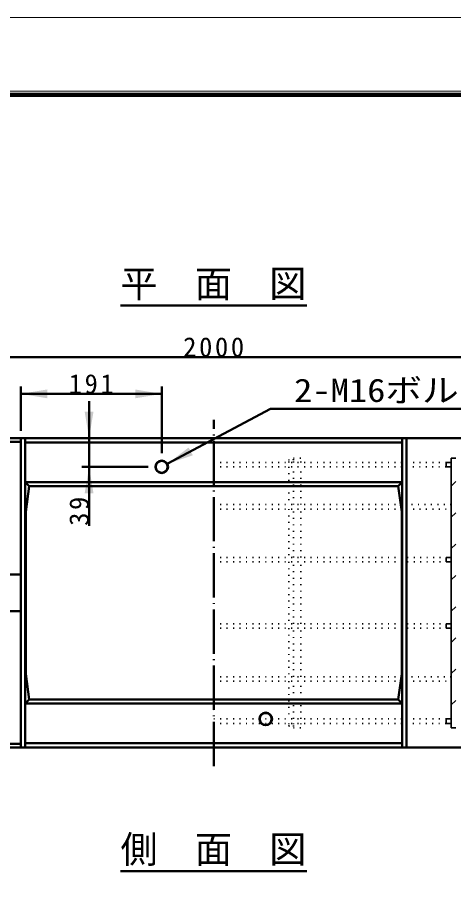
# Model space of a CAD drawing. Units: millimetres, scale not verified. Extents: x -2102 to 2102, y -1485 to 1485.
# Drawn here: x 549 to 1140, y 296 to 1485 of the extents above; entities that cross this region are included whole.
import ezdxf
from ezdxf.enums import TextEntityAlignment as Align

# ---------------------------------------------------------------- set-up
doc = ezdxf.new("R2010")
doc.units = ezdxf.units.MM
doc.header["$LTSCALE"] = 5
doc.linetypes.add('DOTTED', pattern=[1.75, 0.25, -1.5])
doc.linetypes.add('LONG_DASHED_DOTTED', pattern=[15.25, 12, -1.5, 0.25, -1.5])
doc.layers.add('0-0_V-nasSTD', color=7, linetype='Continuous', lineweight=35)
doc.layers.add('0-1_0', color=7, linetype='Continuous', lineweight=50)
doc.styles.add('ＭＳ ゴシック', font='')
doc.styles.get('ＭＳ ゴシック').set_extended_font_data('MS Gothic')

msp = doc.modelspace()

# ---------------------------------------------------------------- linework, layer by layer
at = {"layer": '0-0_V-nasSTD', "lineweight": 50}
msp.add_line((752.314, 879.351), (892.066, 953.889), dxfattribs=at)
at = {"layer": '0-0_V-nasSTD', "linetype": 'DOTTED'}
for p, q in [((815.314, 881.351), (1076.814, 881.351)), ((917.314, 881.351), (917.314, 884.351)), ((933.314, 887.351), (923.314, 887.351)), ((923.314, 884.351), (923.314, 887.351)), ((923.314, 881.351), (923.314, 884.351)), ((933.314, 881.351), (933.314, 887.351)), ((1076.814, 881.351), (1130.314, 881.351)), ((815.314, 875.351), (1076.814, 875.351)), ((917.314, 875.351), (917.314, 824.062)), ((923.314, 824.062), (923.314, 875.351)), ((933.314, 824.062), (933.314, 875.351)), ((1130.314, 875.351), (1076.814, 875.351)), ((815.314, 824.062), (1076.814, 824.062)), ((1137.314, 824.062), (1076.814, 824.062)), ((815.314, 818.062), (1076.814, 818.062)), ((917.314, 818.062), (917.314, 752.351)), ((923.314, 752.351), (923.314, 818.062)), ((933.314, 752.351), (933.314, 818.062)), ((1076.814, 818.062), (1137.314, 818.062)), ((815.314, 752.351), (1130.314, 752.351)), ((815.314, 746.351), (1130.314, 746.351)), ((917.314, 746.351), (917.314, 662.351)), ((923.314, 662.351), (923.314, 746.351)), ((933.314, 662.351), (933.314, 746.351)), ((815.314, 662.351), (1130.314, 662.351)), ((815.314, 656.351), (1130.314, 656.351)), ((917.314, 656.351), (917.314, 590.639)), ((923.314, 590.639), (923.314, 656.351)), ((933.314, 590.639), (933.314, 656.351)), ((815.314, 590.639), (1076.814, 590.639)), ((815.314, 584.639), (1076.814, 584.639)), ((917.314, 584.639), (917.314, 533.351)), ((923.314, 533.351), (923.314, 584.639)), ((933.314, 533.351), (933.314, 584.639)), ((1137.314, 590.639), (1076.814, 590.639)), ((1076.814, 584.639), (1137.314, 584.639)), ((815.314, 533.351), (1076.814, 533.351)), ((815.314, 527.351), (1076.814, 527.351)), ((917.314, 527.351), (917.314, 524.351)), ((923.314, 527.351), (923.314, 524.351)), ((923.314, 524.351), (923.314, 521.351)), ((933.314, 527.351), (933.314, 521.351)), ((1076.814, 533.351), (1130.314, 533.351)), ((1130.314, 527.351), (1076.814, 527.351)), ((923.314, 521.351), (933.314, 521.351))]:
    msp.add_line(p, q, dxfattribs=at)
at = {"layer": '0-0_V-nasSTD'}
for p, q in [((1130.314, 881.351), (1130.314, 875.351)), ((1137.314, 881.351), (1130.314, 881.351)), ((1137.314, 887.333), (1137.314, 521.333)), ((1137.314, 887.333), (1143.314, 887.333)), ((1130.314, 875.351), (1137.314, 875.351)), ((1143.314, 855.324), (1137.314, 849.324)), ((1143.314, 812.897), (1137.314, 806.897)), ((1143.314, 770.471), (1137.314, 764.471)), ((1130.314, 752.351), (1130.314, 746.351)), ((1137.314, 752.351), (1130.314, 752.351)), ((1130.314, 746.351), (1137.314, 746.351)), ((1143.314, 728.044), (1137.314, 722.044)), ((1143.314, 685.618), (1137.314, 679.618)), ((1130.314, 662.351), (1130.314, 656.351)), ((1137.314, 662.351), (1130.314, 662.351)), ((1130.314, 656.351), (1137.314, 656.351)), ((1143.314, 643.192), (1137.314, 637.192)), ((1143.314, 600.765), (1137.314, 594.765)), ((1143.314, 558.339), (1137.314, 552.339)), ((815.314, 544.759), (815.314, 544.759)), ((1130.314, 533.351), (1130.314, 527.351)), ((1137.314, 533.351), (1130.314, 533.351)), ((1130.314, 527.351), (1137.314, 527.351)), ((1137.314, 521.333), (1143.314, 521.333))]:
    msp.add_line(p, q, dxfattribs=at)
at = {"layer": '0-0_V-nasSTD', "lineweight": 18}
for points in [[(-2102.5, -1485), (-2102.5, 1485), (2102.5, 1485), (2102.5, -1485)], [(-2002.5, -1385), (-2002.5, 1385), (2002.5, 1385), (2002.5, -1385)]]:
    msp.add_lwpolyline(points, close=True, dxfattribs=at)
at = {"layer": '0-0_V-nasSTD', "lineweight": 100}
msp.add_lwpolyline([(1997.5, -1380), (1997.5, 1380), (-1997.5, 1380)], dxfattribs=at)
at = {"layer": '0-0_V-nasSTD', "lineweight": 50}
for centre, radius in [((744.814, 875.351), 8.5), ((744.814, 875.351), 8), ((885.814, 533.351), 8.5), ((885.814, 533.351), 8)]:
    msp.add_circle(centre, radius, dxfattribs=at)
at = {"layer": '0-0_V-nasSTD', "linetype": 'DOTTED'}
for centre, start, end in [((920.314, 884.351), 0, 180), ((920.314, 524.351), 180, 0)]:
    msp.add_arc(centre, 3, start, end, dxfattribs=at)
at = {"layer": '0-0_V-nasSTD'}
for points in [[(553.814, 974.351), (589.814, 968.351), (589.814, 980.351)], [(708.814, 968.351), (708.814, 980.351), (744.814, 974.351)], [(640.314, 950.351), (646.314, 914.351), (652.314, 950.351)], [(752.314, 879.351), (781.254, 901.587), (784.078, 896.293)], [(752.314, 879.351), (784.078, 896.293), (786.902, 890.999)], [(640.314, 839.351), (646.314, 875.351), (652.314, 839.351)]]:
    msp.add_solid(points, dxfattribs=at)
at = {"layer": '0-1_0'}
for p, q in [((688.91, 1094.351), (941.717, 1094.351)), ((-184.686, 1024.351), (1815.314, 1024.351)), ((553.814, 984.351), (553.814, 924.351)), ((744.814, 984.351), (744.814, 893.851)), ((553.814, 974.351), (744.814, 974.351)), ((646.314, 964.351), (646.314, 914.351)), ((892.066, 953.889), (1192.066, 953.889)), ((1815.314, 914.351), (-184.686, 914.351)), ((-184.686, 909.351), (553.814, 909.351)), ((553.814, 494.351), (553.814, 914.351)), ((553.814, 914.351), (1076.814, 914.351)), ((1070.814, 908.351), (559.814, 908.351)), ((646.314, 875.351), (646.314, 914.351)), ((1070.814, 494.351), (1070.814, 914.351)), ((1070.814, 914.351), (1076.814, 914.351)), ((1076.814, 494.351), (1076.814, 914.351)), ((726.314, 875.351), (636.314, 875.351)), ((646.314, 795.351), (646.314, 875.351)), ((1070.814, 854.351), (559.814, 854.351)), ((565.073, 849.092), (559.814, 854.351)), ((565.073, 849.092), (559.814, 854.351)), ((560.514, 814.351), (565.073, 849.092)), ((565.073, 849.092), (1065.555, 849.092)), ((1065.555, 849.092), (1070.814, 854.351)), ((1070.114, 814.351), (1065.555, 849.092)), ((560.514, 814.351), (560.514, 594.351)), ((1070.114, 814.351), (1070.114, 594.351)), ((553.814, 729.351), (-184.686, 729.351)), ((553.814, 679.351), (-184.686, 679.351)), ((560.514, 594.351), (565.073, 559.61)), ((1070.114, 594.351), (1065.555, 559.61)), ((565.073, 559.61), (559.814, 554.351)), ((565.073, 559.61), (1065.555, 559.61)), ((1065.555, 559.61), (1070.814, 554.351)), ((1070.814, 554.351), (559.814, 554.351)), ((-184.686, 499.351), (553.814, 499.351)), ((1070.814, 500.351), (559.814, 500.351)), ((-184.686, 494.351), (1815.314, 494.351)), ((559.814, 494.351), (553.814, 494.351)), ((1076.814, 494.351), (553.814, 494.351)), ((688.91, 326.893), (941.717, 326.893))]:
    msp.add_line(p, q, dxfattribs=at)
at = {"layer": '0-1_0', "linetype": 'LONG_DASHED_DOTTED'}
msp.add_line((815.314, 469.351), (815.314, 939.351), dxfattribs=at)
at = {"layer": '0-1_0'}
msp.add_lwpolyline([(559.814, 494.351), (559.814, 914.351), (553.814, 914.351)], dxfattribs=at)

# ---------------------------------------------------------------- texts
at = {"layer": '0-0_V-nasSTD', "style": 'ＭＳ ゴシック'}
for s, p in [('平\u3000面\u3000図', (688.91, 1094.351)), ('側\u3000面\u3000図', (688.91, 326.893))]:
    msp.add_text(s, height=36.95, dxfattribs=at).set_placement(p, align=Align.BOTTOM_LEFT)
at = {"layer": '0-0_V-nasSTD', "style": 'ＭＳ ゴシック', "width": 1.15}
msp.add_text('2-M16ボルト', height=31.67, dxfattribs=at).set_placement((924.226, 953.889), align=Align.BOTTOM_LEFT)
at = {"layer": '0-0_V-nasSTD', "char_height": 26.39, "attachment_point": 7, "style": 'ＭＳ ゴシック'}
for s, insert in [('\\T1.2;2000', (773.914, 1024.351)), ('\\T1.2;191', (618.714, 974.351))]:
    msp.add_mtext(s, dxfattribs=dict(at, insert=insert))
at = {"layer": '0-0_V-nasSTD', "insert": (646.314, 795.351), "char_height": 26.39, "attachment_point": 7, "rotation": 90, "style": 'ＭＳ ゴシック'}
msp.add_mtext('\\T1.2;39', dxfattribs=at)

doc.saveas('drawing.dxf')
